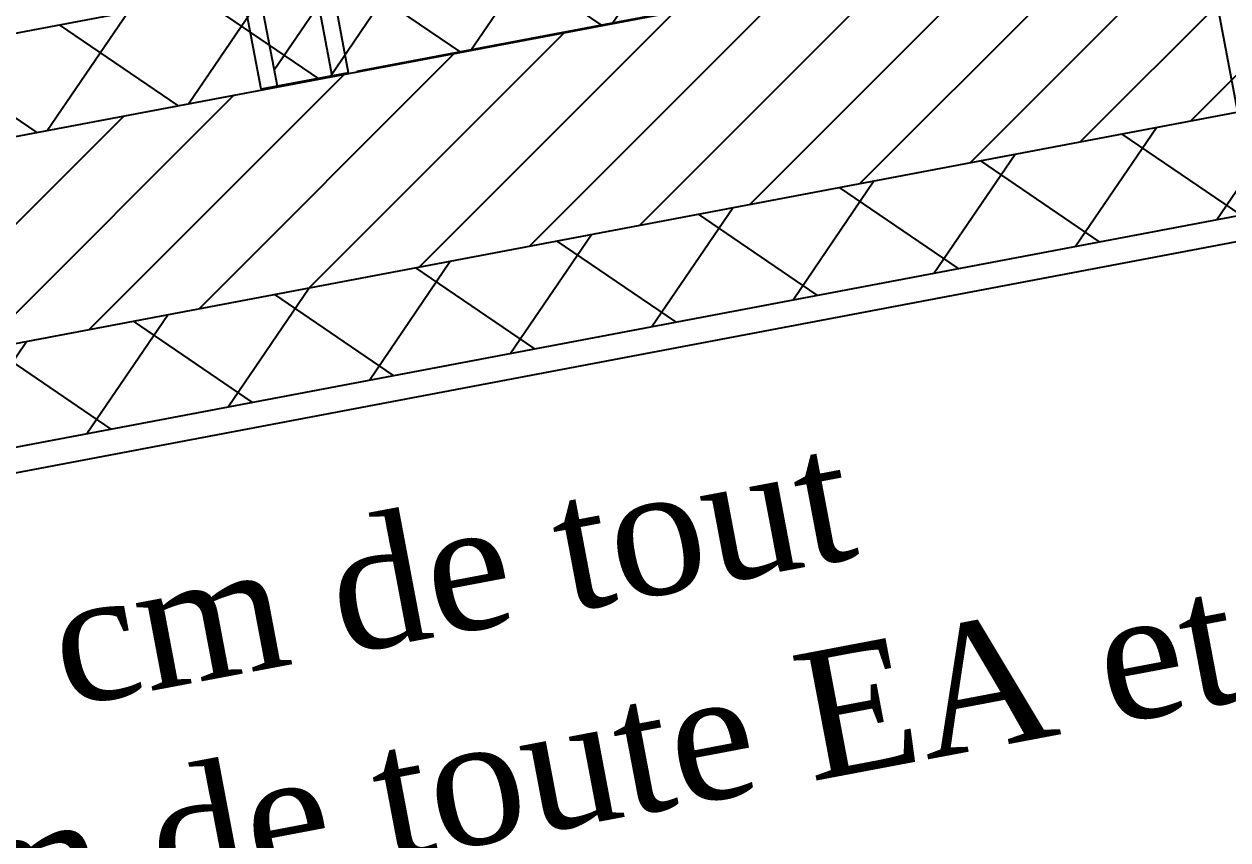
# Model space of a CAD drawing. Header units: centimetres. Extents: x 197412 to 267601, y -375791 to -305433.
# Drawn here: x 221296 to 222244, y -365980 to -365338 of the extents above; entities that cross this region are included whole.
import ezdxf

# ---------------------------------------------------------------- set-up
doc = ezdxf.new("R2010")
doc.units = ezdxf.units.CM
doc.layers.add('3-BAT C-Niveau 0', color=250, linetype='Continuous')
doc.layers.add('prlm-MOD-PB', color=123, linetype='Continuous')
doc.styles.get("Standard").update_dxf_attribs({"font": 'ARIALUNI.TTF', "height": 100})
pattern_1 = [(55.723595, (82441.66, 127994.64), (-66.106423, 45.054865), []), (145.723595, (82441.66, 127994.64), (45.054865, 66.106423), [])]

# ---------------------------------------------------------------- blocks, each defined once
blk = doc.blocks.new('Groupe-353-1')
at = {"linetype": 'Continuous', "lineweight": 25, "flags": 128}
blk.add_lwpolyline([(13978.033, -49324.785), (13982.815, -49350.037), (13980.85, -49350.409)], dxfattribs=at)
blk = doc.blocks.new('Groupe-484-1')
at = {"linetype": 'Continuous'}
h = blk.add_hatch(dxfattribs=at)
h.set_pattern_fill('02_ISOLANT', color=256, angle=100.72359, style=0, pattern_type=2)
h.set_pattern_definition([(145.723595, (0, 0), (-4.5054865, -6.6106423), []), (235.723595, (0, 0), (-6.6106423, 4.5054865), [])])
h.paths.add_polyline_path([(13905.385, -49338.177), (13909.708, -49337.358), (13901.011, -49291.433), (13895.869, -49287.929)])
for p, q in [((13904.108, -49338.418), (13894.35, -49286.893)), ((13905.385, -49338.177), (13895.869, -49287.929)), ((13905.385, -49338.177), (13895.869, -49287.929)), ((13909.708, -49337.358), (13901.011, -49291.433)), ((13909.708, -49337.358), (13901.011, -49291.433)), ((13911.653, -49336.99), (13954.092, -49328.953))]:
    blk.add_line(p, q, dxfattribs=at)
at = {"linetype": 'Continuous', "lineweight": 25}
for p, q in [((13904.108, -49338.418), (13894.35, -49286.893)), ((13910.985, -49337.116), (13902.53, -49292.469)), ((13910.985, -49337.116), (13904.108, -49338.418))]:
    blk.add_line(p, q, dxfattribs=at)
at = {"linetype": 'Continuous', "lineweight": 18}
blk.add_line((13952.231, -49319.127), (13954.092, -49328.953), dxfattribs=at)
blk = doc.blocks.new('xi.txt-venthor')
at = {"layer": 'prlm-MOD-PB', "color": 30, "insert": (0, 0), "char_height": 10, "width": 189.92396, "attachment_point": 1}
blk.add_mtext("\\pxql;{\\fTimes New Roman|b0|i0|c0|p18;Ventouse a 40 cm de tout ouvrant, 60 cm de toute EA et 15 cm d'un angle rentrant}", dxfattribs=at)

msp = doc.modelspace()

# ---------------------------------------------------------------- hatches: boundary and pattern name
at = {"layer": '3-BAT C-Niveau 0'}
h = msp.add_hatch(dxfattribs=at)
h.set_pattern_fill('02_ISOLANT', color=256, scale=10, angle=10.72359, style=0, pattern_type=2)
h.set_pattern_definition(pattern_1)
h.paths.add_polyline_path([(218507.99, -365872.09), (218522.87, -365950.7), (223378.17, -365031.21), (223363.28, -364952.61)])
h = msp.add_hatch(dxfattribs=at)
h.set_pattern_fill('MURS MACONNERIE-2', color=256, scale=10, style=0, pattern_type=2)
h.set_pattern_definition([(45, (82627.55, 127994.637), (-31.2347524, 39.0434405), [])])
h.paths.add_polyline_path([(218522.87, -365950.7), (218552.65, -366107.9), (223407.94, -365188.42), (223378.17, -365031.21)])
h = msp.add_hatch(dxfattribs=at)
h.set_pattern_fill('02_ISOLANT', color=256, scale=10, angle=10.72359, style=0, pattern_type=2)
h.set_pattern_definition(pattern_1)
h.paths.add_polyline_path([(218552.65, -366107.9), (218567.53, -366186.51), (223422.82, -365267.02), (223407.94, -365188.42)])

# ---------------------------------------------------------------- linework, layer by layer
for p, q in [((218507.99, -365872.09), (223363.28, -364952.61)), ((218522.87, -365950.7), (223378.17, -365031.21)), ((218522.87, -365950.7), (223378.17, -365031.21)), ((218552.65, -366107.9), (223407.94, -365188.42)), ((218567.53, -366186.51), (223422.82, -365267.02)), ((218571.25, -366206.16), (223426.54, -365286.67)), ((218571.25, -366206.16), (223426.54, -365286.67))]:
    msp.add_line(p, q, dxfattribs=at)
at = {"layer": '3-BAT C-Niveau 0', "flags": 128}
msp.add_lwpolyline([(222362.81, -365997), (214553.69, -367475.88), (209911.63, -342963.82), (210402.9, -342870.78), (214951.92, -366891.58), (222269.78, -365505.74)], close=True, dxfattribs=at)

# ---------------------------------------------------------------- block references
at = {"layer": '3-BAT C-Niveau 0', "xscale": 10, "yscale": 10, "zscale": 10}
for name in ['Groupe-353-1', 'Groupe-484-1']:
    msp.add_blockref(name, (82441.66, 127994.64), dxfattribs=at)
at = {"layer": 'prlm-MOD-PB', "xscale": 10, "yscale": 10, "zscale": 10, "rotation": 10.72360141139323}
msp.add_blockref('xi.txt-venthor', (220423.48, -365945.38), dxfattribs=at)

doc.saveas('drawing.dxf')
